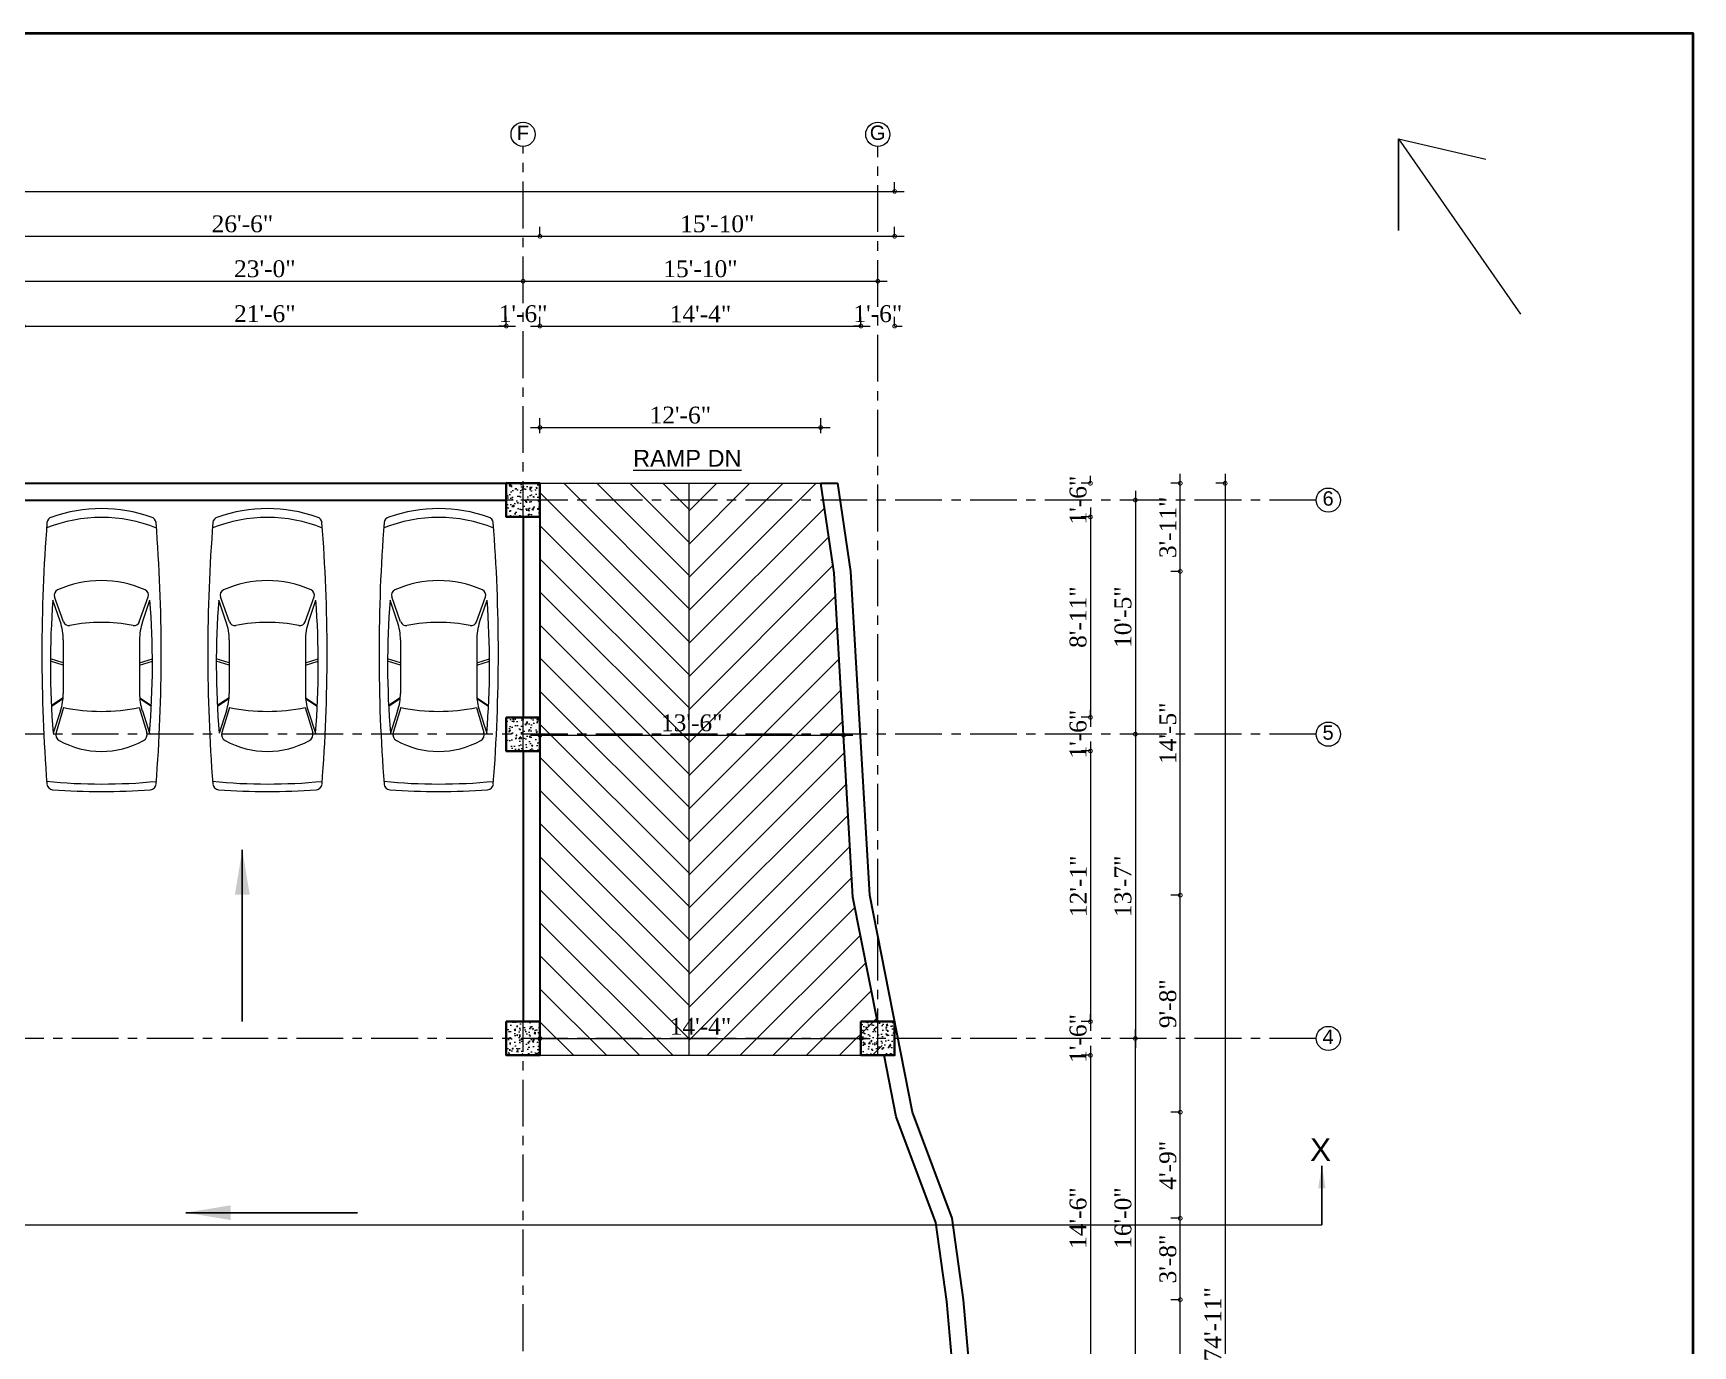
# Model space of a CAD drawing. Header units: inches. Extents: x 5223 to 201172, y -52570 to -12314.
# Drawn here: x 194687 to 195574, y -51853 to -51152 of the extents above; entities that cross this region are included whole.
import ezdxf

# ---------------------------------------------------------------- set-up
doc = ezdxf.new("R2010")
doc.units = ezdxf.units.IN
doc.header["$LTSCALE"] = 20
doc.header["$MEASUREMENT"] = 0
doc.header["$PDMODE"] = 98
doc.linetypes.add('CENTER', pattern=[2, 1.25, -0.25, 0.25, -0.25])
for name, color, linetype, lineweight in [('border', 242, 'Continuous', 40), ('CL', 252, 'CENTER', 5), ('column', 1, 'Continuous', 35), ('D-DIM', 5, 'Continuous', 13), ('Dim', 7, 'Continuous', 9), ('Dimention', 77, 'Continuous', 9), ('ELE 0.9', 252, 'Continuous', 9), ('FIXT', 34, 'Continuous', 5), ('ha', 253, 'Continuous', 5), ('hatch', 30, 'Continuous', 9), ('leader lines', 191, 'Continuous', 9), ('stairs', 6, 'Continuous', 9), ('T-TEXT', 7, 'Continuous', 13), ('text', 247, 'Continuous', 13), ('Wall', 7, 'Continuous', 30)]:
    doc.layers.add(name, color=color, linetype=linetype, lineweight=lineweight)
doc.styles.get("Standard").update_dxf_attribs({"font": 'ARIALN.TTF'})
doc.styles.add('Times', font='times.ttf')
doc.dimstyles.new('D100', dxfattribs={"dimtxt": 8, "dimasz": 9, "dimexe": 5, "dimexo": 5, "dimgap": 2, "dimtad": 1, "dimdec": 0, "dimzin": 3, "dimdsep": 46, "dimlunit": 4, "dimtxsty": 'Times', "dimblk": 'DOTSMALL', "dimcen": 0.09, "dimdle": 5, "dimaunit": 1, "dimadec": 3, "dimazin": 0, "dimtfac": 1, "dimtdec": 0, "dimtix": 1, "dimtofl": 0, "dimtmove": 1, "dimatfit": 0, "dimfxl": 1, "dimtolj": 1, "dimtzin": 0, "dimarcsym": 0})
doc.dimstyles.get("Standard").update_dxf_attribs({"dimtxt": 12, "dimasz": 9, "dimexe": 6, "dimexo": 12, "dimgap": 0.09, "dimtad": 0, "dimdec": 0, "dimzin": 0, "dimdsep": 46, "dimlunit": 4, "dimtxsty": 'Standard', "dimcen": 3, "dimadec": 0, "dimazin": 0, "dimtfac": 1, "dimtdec": 0, "dimtofl": 0, "dimtmove": 0, "dimatfit": 3, "dimfxl": 1, "dimtolj": 1, "dimtzin": 0, "dimarcsym": 0})

# ---------------------------------------------------------------- blocks, each defined once
blk = doc.blocks.new('COL')
at = {"layer": 'ELE 0.9'}
h = blk.add_hatch(dxfattribs=at)
h.set_pattern_fill('AR-CONC', color=256, style=0)
h.set_pattern_definition([(50, (0, 0), (7.17260183, -0.62752135), [0.75, -8.25]), (355, (0, 0), (-1.38751334, 7.52192134), [0.6, -6.6]), (100.4514, (0.598, -0.052), (5.78509382, 6.89439542), [0.6374019, -7.01142112]), (46.1842, (0, 2), (10.6724105, -1.65519014), [1.125, -12.375]), (96.6356, (0.889, 1.862), (9.34662706, 9.7411787), [0.9561029, -10.51713]), (351.1842, (0, 2), (9.34661945, 9.741186), [0.9, -9.9]), (21, (1, 1.5), (5.96907052, -4.0261889), [0.75, -8.25]), (326, (1, 1.5), (2.43315332, 7.25150045), [0.6, -6.6]), (71.4514, (1.4974, 1.1645), (8.4022263, 3.22530497), [0.6374019, -7.01142112]), (37.5, (0, 0), (0.121598553, 3.32893854), [0, -6.52, 0, -6.7, 0, -6.625]), (7.5, (0, 0), (2.630695374, 3.94411712), [0, -3.82, 0, -6.37, 0, -2.525]), (327.5, (-2.23, 0), (5.33822436, -0.225548717), [0, -2.5, 0, -7.8, 0, -10.35]), (317.5, (-3.23, 0), (5.8318617, 1.00104982), [0, -3.25, 0, -5.18, 0, -7.35])])
h.paths.add_polyline_path([(151149.68, -27522.26), (151149.68, -27540.26), (151167.68, -27540.26), (151167.68, -27522.26)])
at = {"layer": 'column'}
blk.add_lwpolyline([(151149.68, -27522.26), (151167.68, -27522.26), (151167.68, -27540.26)], dxfattribs=at)
blk.add_lwpolyline([(151149.68, -27522.26), (151167.68, -27522.26), (151167.68, -27540.26), (151149.68, -27540.26)], close=True, dxfattribs=at)
blk = doc.blocks.new('mb-xecon4')
for p, q in [((2455, 604), (2392, 809)), ((2488, 604), (2425, 809)), ((3010, 607), (3132, 793)), ((3023, 608), (3144, 793)), ((1802, 601), (1404, 743)), ((1804, 651), (1455, 770)), ((2089, 604), (2940, 604)), ((3166, 599), (3560, 720)), ((3218, 649), (3570, 765)), ((1802, -605), (1404, -747)), ((1804, -655), (1455, -774)), ((2089, -608), (2940, -608)), ((2455, -608), (2392, -813)), ((2488, -608), (2425, -813)), ((3010, -611), (3132, -797)), ((3026, -612), (3146, -796)), ((3166, -603), (3560, -724)), ((3218, -653), (3570, -769))]:
    blk.add_line(p, q)
for centre, radius, start, end in [((231, 770), 98.5, 94.7676, 167.5073), ((2500, -2), 2359, 158.1738, 201.7093), ((2308, -25730), 26679, 85.545, 94.4823), ((2482, -12703), 13512, 85.3789, 94.3571), ((-4522, 6), 8903, 354.3356, 5.5832), ((4373, 771), 98.5, 4.3031, 85.2614), ((2380, 0), 2380, 160.5862, 199.4138), ((2872, -2), 1726, 156.1789, 203.8211), ((1374, 659), 88.7, 70.353, 156.1789), ((1772, 518), 88.7, 349.1015, 70.353), ((2089, 1491), 887, 251.2286, 270), ((2940, 1491), 887, 270, 288.2564), ((147, -2), 3078, 348.7342, 11.2658), ((3593, 614), 111, 28.9569, 107.0145), ((2479, -2), 1383, 331.0431, 28.9569), ((-5871, 0), 10371, 355.6969, 4.3031), ((4469, -2), 2658, 169.1015, 190.8985), ((1772, -521), 88.7, 289.647, 10.8985), ((231, -770), 98.5, 192.4927, 265.2324), ((1374, -663), 88.7, 203.8211, 289.647), ((2482, 12699), 13512, 265.6429, 274.6211), ((2089, -1495), 887, 90, 108.7714), ((2940, -1495), 887, 71.7436, 90), ((3593, -618), 111, 252.9855, 331.0431), ((4373, -771), 98.5, 274.7386, 355.6969), ((2308, 25730), 26679, 265.5177, 274.455)]:
    blk.add_arc(centre, radius, start, end)
blk = doc.blocks.new('car')
at = {"layer": 'FIXT', "lineweight": 0, "xscale": 0.03360000000702712, "yscale": 0.03360000000702712, "zscale": 0.03360000000702712, "rotation": 270}
blk.add_blockref('mb-xecon4', (192901.68, -51417.7), dxfattribs=at)
blk = doc.blocks.new('_DotSmall')
at = {"layer": 'Dimention', "color": 0, "const_width": 0.5}
blk.add_lwpolyline([(-0.0625, 0, 1), (0.0625, 0, 1)], format="xyb", close=True, dxfattribs=at)
blk = doc.blocks.new('*D29')
at = {"layer": 'Defpoints', "color": 0, "transparency": 16777216}
for p in [(195107.62, -51362.46), (194957.58, -51392.26), (195107.62, -51392.26)]:
    blk.add_point(p, dxfattribs=at)
at = {"layer": 'Dim', "color": 0, "lineweight": 5, "transparency": 16777216}
for p, q in [((194957.58, -51365.46), (194957.58, -51357.46)), ((195107.62, -51365.46), (195107.62, -51357.46)), ((194952.58, -51362.46), (195112.62, -51362.46))]:
    blk.add_line(p, q, dxfattribs=at)
at = {"layer": 'Dim', "color": 0, "lineweight": 5, "transparency": 16777216, "xscale": 4, "yscale": 4, "zscale": 4, "rotation": 180}
blk.add_blockref('_DotSmall', (194957.58, -51362.46), dxfattribs=at)
at = {"layer": 'Dim', "color": 0, "lineweight": 5, "transparency": 16777216, "xscale": 4, "yscale": 4, "zscale": 4}
blk.add_blockref('_DotSmall', (195107.62, -51362.46), dxfattribs=at)
at = {"layer": 'Dim', "color": 0, "transparency": 16777216, "insert": (195032.6, -51355.88), "char_height": 9, "attachment_point": 5, "style": 'Times'}
blk.add_mtext('\\A1;12\'-6"', dxfattribs=at)
blk = doc.blocks.new('*D30')
at = {"layer": 'Defpoints', "color": 0, "transparency": 16777216}
for p in [(194957.58, -51526.34), (195119.83, -51526.91), (195119.83, -51526.91)]:
    blk.add_point(p, dxfattribs=at)
at = {"layer": 'Dim', "color": 0, "lineweight": 5, "transparency": 16777216}
for p, q in [((194952.58, -51526.91), (195124.83, -51526.91)), ((194957.58, -51526.91), (194957.58, -51531.91)), ((195119.83, -51526.91), (195119.83, -51521.91))]:
    blk.add_line(p, q, dxfattribs=at)
at = {"layer": 'Dim', "color": 0, "lineweight": 5, "transparency": 16777216, "xscale": 4, "yscale": 4, "zscale": 4, "rotation": 180}
blk.add_blockref('_DotSmall', (194957.58, -51526.91), dxfattribs=at)
at = {"layer": 'Dim', "color": 0, "lineweight": 5, "transparency": 16777216, "xscale": 4, "yscale": 4, "zscale": 4}
blk.add_blockref('_DotSmall', (195119.83, -51526.91), dxfattribs=at)
at = {"layer": 'Dim', "color": 0, "transparency": 16777216, "insert": (195038.7, -51520.33), "char_height": 9, "attachment_point": 5, "style": 'Times'}
blk.add_mtext('\\A1;13\'-6"', dxfattribs=at)
blk = doc.blocks.new('*D31')
at = {"layer": 'Defpoints', "color": 0, "transparency": 16777216}
for p in [(194957.58, -51688.96), (195129.14, -51688.96), (195129.14, -51688.96)]:
    blk.add_point(p, dxfattribs=at)
at = {"layer": 'Dim', "color": 0, "lineweight": 5, "transparency": 16777216}
for p, q in [((194957.58, -51688.96), (194957.58, -51683.96)), ((195129.14, -51688.96), (195129.14, -51683.96)), ((194952.58, -51688.96), (195134.14, -51688.96))]:
    blk.add_line(p, q, dxfattribs=at)
at = {"layer": 'Dim', "color": 0, "lineweight": 5, "transparency": 16777216, "xscale": 4, "yscale": 4, "zscale": 4, "rotation": 180}
blk.add_blockref('_DotSmall', (194957.58, -51688.96), dxfattribs=at)
at = {"layer": 'Dim', "color": 0, "lineweight": 5, "transparency": 16777216, "xscale": 4, "yscale": 4, "zscale": 4}
blk.add_blockref('_DotSmall', (195129.14, -51688.96), dxfattribs=at)
at = {"layer": 'Dim', "color": 0, "transparency": 16777216, "insert": (195043.36, -51682.46), "char_height": 9, "attachment_point": 5, "style": 'Times'}
blk.add_mtext('\\A1;14\'-4"', dxfattribs=at)
blk = doc.blocks.new('*D321')
at = {"layer": 'Defpoints', "color": 0, "transparency": 16777216}
for p in [(193891.33, -51236.26), (195147.14, -51236.26), (195147.14, -51236.26)]:
    blk.add_point(p, dxfattribs=at)
at = {"layer": 'Dim', "color": 0, "lineweight": 5, "transparency": 16777216}
for p, q in [((193891.33, -51236.26), (193891.33, -51231.26)), ((195147.14, -51236.26), (195147.14, -51231.26)), ((193886.33, -51236.26), (195152.14, -51236.26))]:
    blk.add_line(p, q, dxfattribs=at)
at = {"layer": 'Dim', "color": 0, "lineweight": 5, "transparency": 16777216, "xscale": 4, "yscale": 4, "zscale": 4, "rotation": 180}
blk.add_blockref('_DotSmall', (193891.33, -51236.26), dxfattribs=at)
at = {"layer": 'Dim', "color": 0, "lineweight": 5, "transparency": 16777216, "xscale": 4, "yscale": 4, "zscale": 4}
blk.add_blockref('_DotSmall', (195147.14, -51236.26), dxfattribs=at)
at = {"layer": 'Dim', "color": 0, "transparency": 16777216, "insert": (194519.24, -51229.68), "char_height": 9, "attachment_point": 5, "style": 'Times'}
blk.add_mtext('\\A1;104\'-8"', dxfattribs=at)
blk = doc.blocks.new('*D252')
at = {"layer": 'Defpoints', "color": 0, "transparency": 16777216}
for p in [(195251.77, -51392.26), (195251.77, -51410.26), (195251.77, -51410.26)]:
    blk.add_point(p, dxfattribs=at)
at = {"layer": 'Dim', "color": 0, "lineweight": 5, "transparency": 16777216}
for p, q in [((195251.77, -51392.26), (195246.77, -51392.26)), ((195251.77, -51392.26), (195251.77, -51388.26)), ((195251.77, -51410.26), (195246.77, -51410.26)), ((195251.77, -51410.26), (195251.77, -51414.26))]:
    blk.add_line(p, q, dxfattribs=at)
at = {"layer": 'Dim', "color": 0, "lineweight": 5, "transparency": 16777216, "xscale": 4, "yscale": 4, "zscale": 4}
for p, rotation in [((195251.77, -51392.26), 270), ((195251.77, -51410.26), 90)]:
    blk.add_blockref('_DotSmall', p, dxfattribs=dict(at, rotation=rotation))
at = {"layer": 'Dim', "color": 0, "transparency": 16777216, "insert": (195245.19, -51401.26), "char_height": 9, "attachment_point": 5, "rotation": 90, "style": 'Times'}
blk.add_mtext('\\A1;1\'-6"', dxfattribs=at)
blk = doc.blocks.new('*D253')
at = {"layer": 'Defpoints', "color": 0, "transparency": 16777216}
for p in [(195251.77, -51410.26), (195251.77, -51517.34), (195251.77, -51517.34)]:
    blk.add_point(p, dxfattribs=at)
at = {"layer": 'Dim', "color": 0, "lineweight": 5, "transparency": 16777216}
for p, q in [((195251.77, -51410.26), (195246.77, -51410.26)), ((195251.77, -51405.26), (195251.77, -51522.34)), ((195251.77, -51517.34), (195246.77, -51517.34))]:
    blk.add_line(p, q, dxfattribs=at)
at = {"layer": 'Dim', "color": 0, "lineweight": 5, "transparency": 16777216, "xscale": 4, "yscale": 4, "zscale": 4}
for p, rotation in [((195251.77, -51410.26), 90), ((195251.77, -51517.34), 270)]:
    blk.add_blockref('_DotSmall', p, dxfattribs=dict(at, rotation=rotation))
at = {"layer": 'Dim', "color": 0, "transparency": 16777216, "insert": (195245.19, -51463.8), "char_height": 9, "attachment_point": 5, "rotation": 90, "style": 'Times'}
blk.add_mtext('\\A1;8\'-11"', dxfattribs=at)
blk = doc.blocks.new('*D254')
at = {"layer": 'Defpoints', "color": 0, "transparency": 16777216}
for p in [(195251.77, -51517.34), (195251.77, -51535.34), (195251.77, -51535.34)]:
    blk.add_point(p, dxfattribs=at)
at = {"layer": 'Dim', "color": 0, "lineweight": 5, "transparency": 16777216}
for p, q in [((195251.77, -51517.34), (195246.77, -51517.34)), ((195251.77, -51517.34), (195251.77, -51513.34)), ((195251.77, -51535.34), (195246.77, -51535.34)), ((195251.77, -51535.34), (195251.77, -51539.34))]:
    blk.add_line(p, q, dxfattribs=at)
at = {"layer": 'Dim', "color": 0, "lineweight": 5, "transparency": 16777216, "xscale": 4, "yscale": 4, "zscale": 4}
for p, rotation in [((195251.77, -51517.34), 270), ((195251.77, -51535.34), 90)]:
    blk.add_blockref('_DotSmall', p, dxfattribs=dict(at, rotation=rotation))
at = {"layer": 'Dim', "color": 0, "transparency": 16777216, "insert": (195245.19, -51526.34), "char_height": 9, "attachment_point": 5, "rotation": 90, "style": 'Times'}
blk.add_mtext('\\A1;1\'-6"', dxfattribs=at)
blk = doc.blocks.new('*D255')
at = {"layer": 'Defpoints', "color": 0, "transparency": 16777216}
for p in [(195251.77, -51535.34), (195251.77, -51679.96), (195251.77, -51679.96)]:
    blk.add_point(p, dxfattribs=at)
at = {"layer": 'Dim', "color": 0, "lineweight": 5, "transparency": 16777216}
for p, q in [((195251.77, -51535.34), (195246.77, -51535.34)), ((195251.77, -51530.34), (195251.77, -51684.96)), ((195251.77, -51679.96), (195246.77, -51679.96))]:
    blk.add_line(p, q, dxfattribs=at)
at = {"layer": 'Dim', "color": 0, "lineweight": 5, "transparency": 16777216, "xscale": 4, "yscale": 4, "zscale": 4}
for p, rotation in [((195251.77, -51535.34), 90), ((195251.77, -51679.96), 270)]:
    blk.add_blockref('_DotSmall', p, dxfattribs=dict(at, rotation=rotation))
at = {"layer": 'Dim', "color": 0, "transparency": 16777216, "insert": (195245.27, -51607.65), "char_height": 9, "attachment_point": 5, "rotation": 90, "style": 'Times'}
blk.add_mtext('\\A1;12\'-1"', dxfattribs=at)
blk = doc.blocks.new('*D256')
at = {"layer": 'Defpoints', "color": 0, "transparency": 16777216}
for p in [(195251.77, -51679.96), (195251.77, -51697.96), (195251.77, -51697.96)]:
    blk.add_point(p, dxfattribs=at)
at = {"layer": 'Dim', "color": 0, "lineweight": 5, "transparency": 16777216}
for p, q in [((195251.77, -51679.96), (195251.77, -51675.96)), ((195251.77, -51679.96), (195246.77, -51679.96)), ((195251.77, -51697.96), (195246.77, -51697.96)), ((195251.77, -51697.96), (195251.77, -51701.96))]:
    blk.add_line(p, q, dxfattribs=at)
at = {"layer": 'Dim', "color": 0, "lineweight": 5, "transparency": 16777216, "xscale": 4, "yscale": 4, "zscale": 4}
for p, rotation in [((195251.77, -51679.96), 270), ((195251.77, -51697.96), 90)]:
    blk.add_blockref('_DotSmall', p, dxfattribs=dict(at, rotation=rotation))
at = {"layer": 'Dim', "color": 0, "transparency": 16777216, "insert": (195245.19, -51688.96), "char_height": 9, "attachment_point": 5, "rotation": 90, "style": 'Times'}
blk.add_mtext('\\A1;1\'-6"', dxfattribs=at)
blk = doc.blocks.new('*D257')
at = {"layer": 'Defpoints', "color": 0, "transparency": 16777216}
for p in [(195251.77, -51697.96), (195251.77, -51871.96), (195251.77, -51871.96)]:
    blk.add_point(p, dxfattribs=at)
at = {"layer": 'Dim', "color": 0, "lineweight": 5, "transparency": 16777216}
for p, q in [((195251.77, -51692.96), (195251.77, -51876.96)), ((195251.77, -51697.96), (195246.77, -51697.96)), ((195251.77, -51871.96), (195246.77, -51871.96))]:
    blk.add_line(p, q, dxfattribs=at)
at = {"layer": 'Dim', "color": 0, "lineweight": 5, "transparency": 16777216, "xscale": 4, "yscale": 4, "zscale": 4}
for p, rotation in [((195251.77, -51697.96), 90), ((195251.77, -51871.96), 270)]:
    blk.add_blockref('_DotSmall', p, dxfattribs=dict(at, rotation=rotation))
at = {"layer": 'Dim', "color": 0, "transparency": 16777216, "insert": (195245.19, -51784.96), "char_height": 9, "attachment_point": 5, "rotation": 90, "style": 'Times'}
blk.add_mtext('\\A1;14\'-6"', dxfattribs=at)
blk = doc.blocks.new('*D262')
at = {"layer": 'Defpoints', "color": 0, "transparency": 16777216}
for p in [(195275.77, -51688.96), (195275.77, -51688.96), (195275.77, -51880.96)]:
    blk.add_point(p, dxfattribs=at)
at = {"layer": 'Dim', "color": 0, "lineweight": 5, "transparency": 16777216}
for p, q in [((195275.77, -51885.96), (195275.77, -51683.96)), ((195275.77, -51688.96), (195270.77, -51688.96)), ((195275.77, -51880.96), (195270.77, -51880.96))]:
    blk.add_line(p, q, dxfattribs=at)
at = {"layer": 'Dim', "color": 0, "lineweight": 5, "transparency": 16777216, "xscale": 4, "yscale": 4, "zscale": 4}
for p, rotation in [((195275.77, -51688.96), 90), ((195275.77, -51880.96), 270)]:
    blk.add_blockref('_DotSmall', p, dxfattribs=dict(at, rotation=rotation))
at = {"layer": 'Dim', "color": 0, "transparency": 16777216, "insert": (195269.19, -51784.96), "char_height": 9, "attachment_point": 5, "rotation": 90, "style": 'Times'}
blk.add_mtext('\\A1;16\'-0"', dxfattribs=at)
blk = doc.blocks.new('*D263')
at = {"layer": 'Defpoints', "color": 0, "transparency": 16777216}
for p in [(195275.77, -51401.26), (195275.77, -51526.34), (195275.77, -51526.34)]:
    blk.add_point(p, dxfattribs=at)
at = {"layer": 'Dim', "color": 0, "lineweight": 5, "transparency": 16777216}
for p, q in [((195275.77, -51401.26), (195270.77, -51401.26)), ((195275.77, -51396.26), (195275.77, -51531.34)), ((195275.77, -51526.34), (195270.77, -51526.34))]:
    blk.add_line(p, q, dxfattribs=at)
at = {"layer": 'Dim', "color": 0, "lineweight": 5, "transparency": 16777216, "xscale": 4, "yscale": 4, "zscale": 4}
for p, rotation in [((195275.77, -51401.26), 90), ((195275.77, -51526.34), 270)]:
    blk.add_blockref('_DotSmall', p, dxfattribs=dict(at, rotation=rotation))
at = {"layer": 'Dim', "color": 0, "transparency": 16777216, "insert": (195269.19, -51463.8), "char_height": 9, "attachment_point": 5, "rotation": 90, "style": 'Times'}
blk.add_mtext('\\A1;10\'-5"', dxfattribs=at)
blk = doc.blocks.new('*D264')
at = {"layer": 'Defpoints', "color": 0, "transparency": 16777216}
for p in [(195275.77, -51526.34), (195275.77, -51688.96), (195275.77, -51688.96)]:
    blk.add_point(p, dxfattribs=at)
at = {"layer": 'Dim', "color": 0, "lineweight": 5, "transparency": 16777216}
for p, q in [((195275.77, -51526.34), (195270.77, -51526.34)), ((195275.77, -51521.34), (195275.77, -51693.96)), ((195275.77, -51688.96), (195270.77, -51688.96))]:
    blk.add_line(p, q, dxfattribs=at)
at = {"layer": 'Dim', "color": 0, "lineweight": 5, "transparency": 16777216, "xscale": 4, "yscale": 4, "zscale": 4}
for p, rotation in [((195275.77, -51526.34), 90), ((195275.77, -51688.96), 270)]:
    blk.add_blockref('_DotSmall', p, dxfattribs=dict(at, rotation=rotation))
at = {"layer": 'Dim', "color": 0, "transparency": 16777216, "insert": (195269.18, -51607.65), "char_height": 9, "attachment_point": 5, "rotation": 90, "style": 'Times'}
blk.add_mtext('\\A1;13\'-7"', dxfattribs=at)
blk = doc.blocks.new('*D266')
at = {"layer": 'Defpoints', "color": 0, "transparency": 16777216}
for p in [(195299.77, -51828.59), (195299.77, -51828.59), (195299.77, -52129.96)]:
    blk.add_point(p, dxfattribs=at)
at = {"layer": 'Dim', "color": 0, "lineweight": 5, "transparency": 16777216}
for p, q in [((195299.77, -51828.59), (195294.77, -51828.59)), ((195299.77, -52134.96), (195299.77, -51823.59)), ((195299.77, -52129.96), (195294.77, -52129.96))]:
    blk.add_line(p, q, dxfattribs=at)
at = {"layer": 'Dim', "color": 0, "lineweight": 5, "transparency": 16777216, "xscale": 4, "yscale": 4, "zscale": 4}
for p, rotation in [((195299.77, -51828.59), 90), ((195299.77, -52129.96), 270)]:
    blk.add_blockref('_DotSmall', p, dxfattribs=dict(at, rotation=rotation))
at = {"layer": 'Dim', "color": 0, "transparency": 16777216, "insert": (195293.19, -51979.28), "char_height": 9, "attachment_point": 5, "rotation": 90, "style": 'Times'}
blk.add_mtext('\\A1;25\'-1"', dxfattribs=at)
blk = doc.blocks.new('*D267')
at = {"layer": 'Defpoints', "color": 0, "transparency": 16777216}
for p in [(195299.77, -51785.09), (195299.77, -51785.09), (195299.77, -51828.59)]:
    blk.add_point(p, dxfattribs=at)
at = {"layer": 'Dim', "color": 0, "lineweight": 5, "transparency": 16777216}
for p, q in [((195299.77, -51785.09), (195294.77, -51785.09)), ((195299.77, -51833.59), (195299.77, -51780.09)), ((195299.77, -51828.59), (195294.77, -51828.59))]:
    blk.add_line(p, q, dxfattribs=at)
at = {"layer": 'Dim', "color": 0, "lineweight": 5, "transparency": 16777216, "xscale": 4, "yscale": 4, "zscale": 4}
for p, rotation in [((195299.77, -51785.09), 90), ((195299.77, -51828.59), 270)]:
    blk.add_blockref('_DotSmall', p, dxfattribs=dict(at, rotation=rotation))
at = {"layer": 'Dim', "color": 0, "transparency": 16777216, "insert": (195293.19, -51806.84), "char_height": 9, "attachment_point": 5, "rotation": 90, "style": 'Times'}
blk.add_mtext('\\A1;3\'-8"', dxfattribs=at)
blk = doc.blocks.new('*D268')
at = {"layer": 'Defpoints', "color": 0, "transparency": 16777216}
for p in [(195299.77, -51728.37), (195299.77, -51728.37), (195299.77, -51785.09)]:
    blk.add_point(p, dxfattribs=at)
at = {"layer": 'Dim', "color": 0, "lineweight": 5, "transparency": 16777216}
for p, q in [((195299.77, -51728.37), (195294.77, -51728.37)), ((195299.77, -51790.09), (195299.77, -51723.37)), ((195299.77, -51785.09), (195294.77, -51785.09))]:
    blk.add_line(p, q, dxfattribs=at)
at = {"layer": 'Dim', "color": 0, "lineweight": 5, "transparency": 16777216, "xscale": 4, "yscale": 4, "zscale": 4}
for p, rotation in [((195299.77, -51728.37), 90), ((195299.77, -51785.09), 270)]:
    blk.add_blockref('_DotSmall', p, dxfattribs=dict(at, rotation=rotation))
at = {"layer": 'Dim', "color": 0, "transparency": 16777216, "insert": (195293.18, -51756.73), "char_height": 9, "attachment_point": 5, "rotation": 90, "style": 'Times'}
blk.add_mtext('\\A1;4\'-9"', dxfattribs=at)
blk = doc.blocks.new('*D269')
at = {"layer": 'Defpoints', "color": 0, "transparency": 16777216}
for p in [(195299.77, -51612.4), (195299.77, -51612.4), (195299.77, -51728.37)]:
    blk.add_point(p, dxfattribs=at)
at = {"layer": 'Dim', "color": 0, "lineweight": 5, "transparency": 16777216}
for p, q in [((195299.77, -51733.37), (195299.77, -51607.4)), ((195299.77, -51612.4), (195294.77, -51612.4)), ((195299.77, -51728.37), (195294.77, -51728.37))]:
    blk.add_line(p, q, dxfattribs=at)
at = {"layer": 'Dim', "color": 0, "lineweight": 5, "transparency": 16777216, "xscale": 4, "yscale": 4, "zscale": 4}
for p, rotation in [((195299.77, -51612.4), 90), ((195299.77, -51728.37), 270)]:
    blk.add_blockref('_DotSmall', p, dxfattribs=dict(at, rotation=rotation))
at = {"layer": 'Dim', "color": 0, "transparency": 16777216, "insert": (195293.18, -51670.39), "char_height": 9, "attachment_point": 5, "rotation": 90, "style": 'Times'}
blk.add_mtext('\\A1;9\'-8"', dxfattribs=at)
blk = doc.blocks.new('*D270')
at = {"layer": 'Defpoints', "color": 0, "transparency": 16777216}
for p in [(195299.77, -51439.35), (195299.77, -51439.35), (195299.77, -51612.4)]:
    blk.add_point(p, dxfattribs=at)
at = {"layer": 'Dim', "color": 0, "lineweight": 5, "transparency": 16777216}
for p, q in [((195299.77, -51439.35), (195294.77, -51439.35)), ((195299.77, -51617.4), (195299.77, -51434.35)), ((195299.77, -51612.4), (195294.77, -51612.4))]:
    blk.add_line(p, q, dxfattribs=at)
at = {"layer": 'Dim', "color": 0, "lineweight": 5, "transparency": 16777216, "xscale": 4, "yscale": 4, "zscale": 4}
for p, rotation in [((195299.77, -51439.35), 90), ((195299.77, -51612.4), 270)]:
    blk.add_blockref('_DotSmall', p, dxfattribs=dict(at, rotation=rotation))
at = {"layer": 'Dim', "color": 0, "transparency": 16777216, "insert": (195293.19, -51525.88), "char_height": 9, "attachment_point": 5, "rotation": 90, "style": 'Times'}
blk.add_mtext('\\A1;14\'-5"', dxfattribs=at)
blk = doc.blocks.new('*D271')
at = {"layer": 'Defpoints', "color": 0, "transparency": 16777216}
for p in [(195299.77, -51392.26), (195299.77, -51392.26), (195299.77, -51439.35)]:
    blk.add_point(p, dxfattribs=at)
at = {"layer": 'Dim', "color": 0, "lineweight": 5, "transparency": 16777216}
for p, q in [((195299.77, -51392.26), (195294.77, -51392.26)), ((195299.77, -51444.35), (195299.77, -51387.26)), ((195299.77, -51439.35), (195294.77, -51439.35))]:
    blk.add_line(p, q, dxfattribs=at)
at = {"layer": 'Dim', "color": 0, "lineweight": 5, "transparency": 16777216, "xscale": 4, "yscale": 4, "zscale": 4}
for p, rotation in [((195299.77, -51392.26), 90), ((195299.77, -51439.35), 270)]:
    blk.add_blockref('_DotSmall', p, dxfattribs=dict(at, rotation=rotation))
at = {"layer": 'Dim', "color": 0, "transparency": 16777216, "insert": (195293.19, -51415.8), "char_height": 9, "attachment_point": 5, "rotation": 90, "style": 'Times'}
blk.add_mtext('\\A1;3\'-11"', dxfattribs=at)
blk = doc.blocks.new('*D272')
at = {"layer": 'Defpoints', "color": 0, "transparency": 16777216}
for p in [(195323.77, -51392.26), (195323.77, -52291.17), (195323.77, -52291.17)]:
    blk.add_point(p, dxfattribs=at)
at = {"layer": 'Dim', "color": 0, "lineweight": 5, "transparency": 16777216}
for p, q in [((195323.77, -51392.26), (195318.77, -51392.26)), ((195323.77, -51387.26), (195323.77, -52296.17)), ((195323.77, -52291.17), (195318.77, -52291.17))]:
    blk.add_line(p, q, dxfattribs=at)
at = {"layer": 'Dim', "color": 0, "lineweight": 5, "transparency": 16777216, "xscale": 4, "yscale": 4, "zscale": 4}
for p, rotation in [((195323.77, -51392.26), 90), ((195323.77, -52291.17), 270)]:
    blk.add_blockref('_DotSmall', p, dxfattribs=dict(at, rotation=rotation))
at = {"layer": 'Dim', "color": 0, "transparency": 16777216, "insert": (195317.18, -51841.71), "char_height": 9, "attachment_point": 5, "rotation": 90, "style": 'Times'}
blk.add_mtext('\\A1;74\'-11"', dxfattribs=at)
blk = doc.blocks.new('*D280')
at = {"layer": 'Defpoints', "color": 0, "transparency": 16777216}
for p in [(194681.58, -51308.26), (194939.58, -51308.26), (194939.58, -51308.26)]:
    blk.add_point(p, dxfattribs=at)
at = {"layer": 'Dim', "color": 0, "lineweight": 5, "transparency": 16777216}
for p, q in [((194681.58, -51308.26), (194681.58, -51303.26)), ((194939.58, -51308.26), (194939.58, -51303.26)), ((194676.58, -51308.26), (194944.58, -51308.26))]:
    blk.add_line(p, q, dxfattribs=at)
at = {"layer": 'Dim', "color": 0, "lineweight": 5, "transparency": 16777216, "xscale": 4, "yscale": 4, "zscale": 4, "rotation": 180}
blk.add_blockref('_DotSmall', (194681.58, -51308.26), dxfattribs=at)
at = {"layer": 'Dim', "color": 0, "lineweight": 5, "transparency": 16777216, "xscale": 4, "yscale": 4, "zscale": 4}
blk.add_blockref('_DotSmall', (194939.58, -51308.26), dxfattribs=at)
at = {"layer": 'Dim', "color": 0, "transparency": 16777216, "insert": (194810.58, -51301.68), "char_height": 9, "attachment_point": 5, "style": 'Times'}
blk.add_mtext('\\A1;21\'-6"', dxfattribs=at)
blk = doc.blocks.new('*D281')
at = {"layer": 'Defpoints', "color": 0, "transparency": 16777216}
for p in [(194939.58, -51308.26), (194957.58, -51308.26), (194957.58, -51308.26)]:
    blk.add_point(p, dxfattribs=at)
at = {"layer": 'Dim', "color": 0, "lineweight": 5, "transparency": 16777216}
for p, q in [((194939.58, -51308.26), (194939.58, -51303.26)), ((194957.58, -51308.26), (194957.58, -51303.26)), ((194939.58, -51308.26), (194935.58, -51308.26)), ((194957.58, -51308.26), (194961.58, -51308.26))]:
    blk.add_line(p, q, dxfattribs=at)
at = {"layer": 'Dim', "color": 0, "lineweight": 5, "transparency": 16777216, "xscale": 4, "yscale": 4, "zscale": 4}
blk.add_blockref('_DotSmall', (194939.58, -51308.26), dxfattribs=at)
at = {"layer": 'Dim', "color": 0, "lineweight": 5, "transparency": 16777216, "xscale": 4, "yscale": 4, "zscale": 4, "rotation": 180}
blk.add_blockref('_DotSmall', (194957.58, -51308.26), dxfattribs=at)
at = {"layer": 'Dim', "color": 0, "transparency": 16777216, "insert": (194948.58, -51301.68), "char_height": 9, "attachment_point": 5, "style": 'Times'}
blk.add_mtext('\\A1;1\'-6"', dxfattribs=at)
blk = doc.blocks.new('*D285')
at = {"layer": 'Defpoints', "color": 0, "transparency": 16777216}
for p in [(194672.56, -51284.26), (194948.58, -51284.26), (194948.58, -51284.26)]:
    blk.add_point(p, dxfattribs=at)
at = {"layer": 'Dim', "color": 0, "lineweight": 5, "transparency": 16777216}
for p, q in [((194672.56, -51284.26), (194672.56, -51279.26)), ((194948.58, -51284.26), (194948.58, -51279.26)), ((194667.56, -51284.26), (194953.58, -51284.26))]:
    blk.add_line(p, q, dxfattribs=at)
at = {"layer": 'Dim', "color": 0, "lineweight": 5, "transparency": 16777216, "xscale": 4, "yscale": 4, "zscale": 4, "rotation": 180}
blk.add_blockref('_DotSmall', (194672.56, -51284.26), dxfattribs=at)
at = {"layer": 'Dim', "color": 0, "lineweight": 5, "transparency": 16777216, "xscale": 4, "yscale": 4, "zscale": 4}
blk.add_blockref('_DotSmall', (194948.58, -51284.26), dxfattribs=at)
at = {"layer": 'Dim', "color": 0, "transparency": 16777216, "insert": (194810.57, -51277.68), "char_height": 9, "attachment_point": 5, "style": 'Times'}
blk.add_mtext('\\A1;23\'-0"', dxfattribs=at)
blk = doc.blocks.new('*D289')
at = {"layer": 'Defpoints', "color": 0, "transparency": 16777216}
for p in [(194639.58, -51260.26), (194957.58, -51260.26), (194957.58, -51260.26)]:
    blk.add_point(p, dxfattribs=at)
at = {"layer": 'Dim', "color": 0, "lineweight": 5, "transparency": 16777216}
for p, q in [((194634.58, -51260.26), (194962.58, -51260.26)), ((194639.58, -51260.26), (194639.58, -51255.26)), ((194957.58, -51260.26), (194957.58, -51255.26))]:
    blk.add_line(p, q, dxfattribs=at)
at = {"layer": 'Dim', "color": 0, "lineweight": 5, "transparency": 16777216, "xscale": 4, "yscale": 4, "zscale": 4, "rotation": 180}
blk.add_blockref('_DotSmall', (194639.58, -51260.26), dxfattribs=at)
at = {"layer": 'Dim', "color": 0, "lineweight": 5, "transparency": 16777216, "xscale": 4, "yscale": 4, "zscale": 4}
blk.add_blockref('_DotSmall', (194957.58, -51260.26), dxfattribs=at)
at = {"layer": 'Dim', "color": 0, "transparency": 16777216, "insert": (194798.58, -51253.68), "char_height": 9, "attachment_point": 5, "style": 'Times'}
blk.add_mtext('\\A1;26\'-6"', dxfattribs=at)
blk = doc.blocks.new('*D290')
at = {"layer": 'Defpoints', "color": 0, "transparency": 16777216}
for p in [(194957.58, -51260.26), (195147.14, -51260.26), (195147.14, -51260.26)]:
    blk.add_point(p, dxfattribs=at)
at = {"layer": 'Dim', "color": 0, "lineweight": 5, "transparency": 16777216}
for p, q in [((194952.58, -51260.26), (195152.14, -51260.26)), ((194957.58, -51260.26), (194957.58, -51255.26)), ((195147.14, -51260.26), (195147.14, -51255.26))]:
    blk.add_line(p, q, dxfattribs=at)
at = {"layer": 'Dim', "color": 0, "lineweight": 5, "transparency": 16777216, "xscale": 4, "yscale": 4, "zscale": 4, "rotation": 180}
blk.add_blockref('_DotSmall', (194957.58, -51260.26), dxfattribs=at)
at = {"layer": 'Dim', "color": 0, "lineweight": 5, "transparency": 16777216, "xscale": 4, "yscale": 4, "zscale": 4}
blk.add_blockref('_DotSmall', (195147.14, -51260.26), dxfattribs=at)
at = {"layer": 'Dim', "color": 0, "transparency": 16777216, "insert": (195052.36, -51253.68), "char_height": 9, "attachment_point": 5, "style": 'Times'}
blk.add_mtext('\\A1;15\'-10"', dxfattribs=at)
blk = doc.blocks.new('*D335')
at = {"layer": 'Defpoints', "color": 0, "transparency": 16777216}
for p in [(194957.58, -51308.26), (195129.14, -51308.26), (195129.14, -51308.26)]:
    blk.add_point(p, dxfattribs=at)
at = {"layer": 'Dim', "color": 0, "lineweight": 5, "transparency": 16777216}
for p, q in [((194957.58, -51308.26), (194957.58, -51303.26)), ((195129.14, -51308.26), (195129.14, -51303.26)), ((194952.58, -51308.26), (195134.14, -51308.26))]:
    blk.add_line(p, q, dxfattribs=at)
at = {"layer": 'Dim', "color": 0, "lineweight": 5, "transparency": 16777216, "xscale": 4, "yscale": 4, "zscale": 4, "rotation": 180}
blk.add_blockref('_DotSmall', (194957.58, -51308.26), dxfattribs=at)
at = {"layer": 'Dim', "color": 0, "lineweight": 5, "transparency": 16777216, "xscale": 4, "yscale": 4, "zscale": 4}
blk.add_blockref('_DotSmall', (195129.14, -51308.26), dxfattribs=at)
at = {"layer": 'Dim', "color": 0, "transparency": 16777216, "insert": (195043.36, -51301.76), "char_height": 9, "attachment_point": 5, "style": 'Times'}
blk.add_mtext('\\A1;14\'-4"', dxfattribs=at)
blk = doc.blocks.new('*D336')
at = {"layer": 'Defpoints', "color": 0, "transparency": 16777216}
for p in [(195129.14, -51308.26), (195147.14, -51308.26), (195147.14, -51308.26)]:
    blk.add_point(p, dxfattribs=at)
at = {"layer": 'Dim', "color": 0, "lineweight": 5, "transparency": 16777216}
for p, q in [((195129.14, -51308.26), (195129.14, -51303.26)), ((195147.14, -51308.26), (195147.14, -51303.26)), ((195129.14, -51308.26), (195125.14, -51308.26)), ((195147.14, -51308.26), (195151.14, -51308.26))]:
    blk.add_line(p, q, dxfattribs=at)
at = {"layer": 'Dim', "color": 0, "lineweight": 5, "transparency": 16777216, "xscale": 4, "yscale": 4, "zscale": 4}
blk.add_blockref('_DotSmall', (195129.14, -51308.26), dxfattribs=at)
at = {"layer": 'Dim', "color": 0, "lineweight": 5, "transparency": 16777216, "xscale": 4, "yscale": 4, "zscale": 4, "rotation": 180}
blk.add_blockref('_DotSmall', (195147.14, -51308.26), dxfattribs=at)
at = {"layer": 'Dim', "color": 0, "transparency": 16777216, "insert": (195138.14, -51301.68), "char_height": 9, "attachment_point": 5, "style": 'Times'}
blk.add_mtext('\\A1;1\'-6"', dxfattribs=at)
blk = doc.blocks.new('*D337')
at = {"layer": 'Defpoints', "color": 0, "transparency": 16777216}
for p in [(194948.58, -51284.26), (195138.14, -51284.26), (195138.14, -51284.26)]:
    blk.add_point(p, dxfattribs=at)
at = {"layer": 'Dim', "color": 0, "lineweight": 5, "transparency": 16777216}
for p, q in [((194948.58, -51284.26), (194948.58, -51279.26)), ((195138.14, -51284.26), (195138.14, -51279.26)), ((194943.58, -51284.26), (195143.14, -51284.26))]:
    blk.add_line(p, q, dxfattribs=at)
at = {"layer": 'Dim', "color": 0, "lineweight": 5, "transparency": 16777216, "xscale": 4, "yscale": 4, "zscale": 4, "rotation": 180}
blk.add_blockref('_DotSmall', (194948.58, -51284.26), dxfattribs=at)
at = {"layer": 'Dim', "color": 0, "lineweight": 5, "transparency": 16777216, "xscale": 4, "yscale": 4, "zscale": 4}
blk.add_blockref('_DotSmall', (195138.14, -51284.26), dxfattribs=at)
at = {"layer": 'Dim', "color": 0, "transparency": 16777216, "insert": (195043.36, -51277.68), "char_height": 9, "attachment_point": 5, "style": 'Times'}
blk.add_mtext('\\A1;15\'-10"', dxfattribs=at)

msp = doc.modelspace()

# ---------------------------------------------------------------- hatches: boundary and pattern name
at = {"layer": 'ha'}
h = msp.add_hatch(dxfattribs=at)
h.set_pattern_fill('ANSI31', color=256, scale=100, angle=90, style=0)
h.paths.add_polyline_path([(195037.15, -51392.26), (194957.58, -51392.26), (194957.58, -51410.26), (194957.58, -51513.96), (194957.58, -51513.96), (194957.58, -51531.96), (194957.58, -51679.96), (194957.58, -51697.96), (195037.15, -51697.96)])
h = msp.add_hatch(dxfattribs=at)
h.set_pattern_fill('ANSI31', color=256, scale=100, style=0)
h.paths.add_polyline_path([(195114.79, -51440.28), (195107.62, -51392.26), (195037.15, -51392.26), (195037.15, -51697.96), (195141.52, -51697.96), (195124.87, -51613.54)])

# ---------------------------------------------------------------- linework, layer by layer
at = {"layer": 'border'}
msp.add_lwpolyline([(193532.39, -51151.73), (195573.67, -51151.73), (195573.67, -52570.02), (193532.39, -52570.02)], close=True, dxfattribs=at)
at = {"layer": 'CL'}
for p, q in [((194948.58, -52456.05), (194948.58, -51212.26)), ((195138.14, -51697.96), (195138.14, -51212.26)), ((195372.43, -51401.26), (194663.58, -51401.26)), ((195372.43, -51526.34), (193732.85, -51526.34)), ((195372.43, -51688.96), (193732.85, -51688.96))]:
    msp.add_line(p, q, dxfattribs=at)
at = {"layer": 'D-DIM'}
msp.add_line((193725.69, -51788.61), (195375.45, -51788.61), dxfattribs=at)
for points in [[(195416.31, -51208.23), (195481.55, -51301.84)], [(195416.31, -51208.23), (195416.31, -51257.16)], [(195416.31, -51208.23), (195463.02, -51219.1)]]:
    msp.add_lwpolyline(points, dxfattribs=at)
at = {"layer": 'D-DIM', "color": 1}
for points in [[(195416.31, -51257.16), (195416.31, -51208.23), (195463.02, -51219.1)], [(195416.31, -51208.23), (195481.55, -51301.84)]]:
    msp.add_lwpolyline(points, dxfattribs=at)
at = {"layer": 'ha'}
for p, q in [((195037.15, -51392.26), (195037.15, -51697.96)), ((194957.58, -51697.96), (195129.14, -51697.96))]:
    msp.add_line(p, q, dxfattribs=at)
at = {"layer": 'leader lines'}
for centre in [(194948.58, -51205.79), (195138.14, -51205.79), (195378.89, -51401.26), (195378.89, -51526.34), (195378.89, -51688.96)]:
    msp.add_circle(centre, 6.46, dxfattribs=at)
at = {"layer": 'stairs'}
msp.add_line((194957.58, -51392.26), (195107.62, -51392.26), dxfattribs=at)
at = {"layer": 'Wall'}
msp.add_line((195107.62, -51392.26), (195116.72, -51392.26), dxfattribs=at)
for points in [[(193889.82, -51696.52), (193883.21, -51778.75), (193870.43, -52078.67), (193882.22, -52200.74), (193856.62, -52298.39), (194133.66, -52314.25), (194531.3, -52295.67), (194915.37, -52284.03), (195038.26, -52287.66), (195215.34, -52292.39), (195210.38, -52129.58), (195184, -51828.59), (195177.9, -51785.09), (195156.69, -51728.37), (195133.82, -51612.4), (195123.75, -51439.35), (195116.72, -51392.26)], [(194681.58, -51392.26), (194939.58, -51392.26)], [(195137.97, -51679.96), (195124.87, -51613.54), (195114.79, -51440.28), (195107.62, -51392.26)], [(194681.58, -51401.26), (194939.58, -51401.26)], [(194948.58, -51410.26), (194948.58, -51517.34)], [(194957.58, -51410.26), (194957.58, -51517.34)], [(194948.58, -51535.34), (194948.58, -51679.96)], [(194957.58, -51535.34), (194957.58, -51679.96)], [(195178.77, -51871.96), (195175.06, -51829.61), (195169.12, -51787.32), (195148.01, -51730.83), (195141.52, -51697.96)]]:
    msp.add_lwpolyline(points, dxfattribs=at)

# ---------------------------------------------------------------- block references
at = {"layer": 'D-DIM'}
for p in [(1821.62, 11.91), (1910.27, 11.91), (2001.8, 11.91)]:
    msp.add_blockref('car', p, dxfattribs=at)
at = {"layer": 'ELE 0.9', "rotation": 1.659189019570969e-07}
for p in [(43789.89, -23870), (43789.89, -23995.09), (43789.89, -24157.7), (43979.46, -24157.7)]:
    msp.add_blockref('COL', p, dxfattribs=at)

# ---------------------------------------------------------------- texts
at = {"layer": 'T-TEXT', "ltscale": 0.5, "insert": (195036.34, -51378.9), "char_height": 9, "attachment_point": 5, "rotation": 0}
msp.add_mtext('{\\fArial|b0|i0|c0|p34;\\L\\C7;RAMP DN }', dxfattribs=at)
at = {"layer": 'text', "attachment_point": 5, "rotation": 359.99999}
for s, insert, char_height in [('{\\fArial Baltic|b0|i0|c0|p34;F}', (194948.47, -51204.97), 7.68), ('{\\fArial Baltic|b0|i0|c0|p34;G}', (195138.03, -51204.97), 7.68), ('{\\fArial Baltic|b0|i0|c0|p34;6}', (195378.78, -51400.44), 7.68), ('{\\fArial Baltic|b0|i0|c0|p34;5}', (195378.78, -51525.52), 7.68), ('{\\fArial Baltic|b0|i0|c0|p34;4}', (195378.78, -51688.14), 7.68), ('{\\fArial Baltic|b0|i0|c0|p34;X}', (195374.75, -51748.41), 12)]:
    msp.add_mtext(s, dxfattribs=dict(at, insert=insert, char_height=char_height))

# ---------------------------------------------------------------- dimensions: what is measured, and where the dimension line sits
at = {"layer": 'Dim'}
for base, p1, p2, picture, middle in [((195147.14, -51236.26), (193891.33, -51236.26), (195147.14, -51236.26), '*D321', (194519.24, -51229.68)), ((194957.58, -51260.26), (194639.58, -51260.26), (194957.58, -51260.26), '*D289', (194798.58, -51253.68)), ((195147.14, -51260.26), (194957.58, -51260.26), (195147.14, -51260.26), '*D290', (195052.36, -51253.68)), ((194948.58, -51284.26), (194672.56, -51284.26), (194948.58, -51284.26), '*D285', (194810.57, -51277.68)), ((195138.14, -51284.26), (194948.58, -51284.26), (195138.14, -51284.26), '*D337', (195043.36, -51277.68)), ((194939.58, -51308.26), (194681.58, -51308.26), (194939.58, -51308.26), '*D280', (194810.58, -51301.68)), ((194957.58, -51308.26), (194939.58, -51308.26), (194957.58, -51308.26), '*D281', (194948.58, -51301.68)), ((195129.14, -51308.26), (194957.58, -51308.26), (195129.14, -51308.26), '*D335', (195043.36, -51301.76)), ((195147.14, -51308.26), (195129.14, -51308.26), (195147.14, -51308.26), '*D336', (195138.14, -51301.68)), ((195107.62, -51362.46), (194957.58, -51392.26), (195107.62, -51392.26), '*D29', (195032.6, -51355.88)), ((195119.83, -51526.91), (194957.58, -51526.34), (195119.83, -51526.91), '*D30', (195038.7, -51520.33)), ((195129.14, -51688.96), (194957.58, -51688.96), (195129.14, -51688.96), '*D31', (195043.36, -51682.46))]:
    dim = msp.add_linear_dim(base=base, p1=p1, p2=p2, dimstyle='D100', override={"dimtxt": 9, "dimasz": 4, "dimfxl": 3, "dimfxlon": 1, "dimlwd": 5, "dimlwe": 5}, dxfattribs=at)
    dim.commit()
    dim.dimension.update_dxf_attribs({"geometry": picture, "text_midpoint": middle})
for base, p1, p2, picture, middle in [((195251.77, -51410.26), (195251.77, -51392.26), (195251.77, -51410.26), '*D252', (195245.19, -51401.26)), ((195299.77, -51392.26), (195299.77, -51439.35), (195299.77, -51392.26), '*D271', (195293.19, -51415.8)), ((195323.77, -52291.17), (195323.77, -51392.26), (195323.77, -52291.17), '*D272', (195317.18, -51841.71)), ((195275.77, -51526.34), (195275.77, -51401.26), (195275.77, -51526.34), '*D263', (195269.19, -51463.8)), ((195251.77, -51517.34), (195251.77, -51410.26), (195251.77, -51517.34), '*D253', (195245.19, -51463.8)), ((195299.77, -51439.35), (195299.77, -51612.4), (195299.77, -51439.35), '*D270', (195293.19, -51525.88)), ((195251.77, -51535.34), (195251.77, -51517.34), (195251.77, -51535.34), '*D254', (195245.19, -51526.34)), ((195275.77, -51688.96), (195275.77, -51526.34), (195275.77, -51688.96), '*D264', (195269.18, -51607.65)), ((195251.77, -51679.96), (195251.77, -51535.34), (195251.77, -51679.96), '*D255', (195245.27, -51607.65)), ((195299.77, -51612.4), (195299.77, -51728.37), (195299.77, -51612.4), '*D269', (195293.18, -51670.39)), ((195251.77, -51697.96), (195251.77, -51679.96), (195251.77, -51697.96), '*D256', (195245.19, -51688.96)), ((195275.77, -51688.96), (195275.77, -51880.96), (195275.77, -51688.96), '*D262', (195269.19, -51784.96)), ((195251.77, -51871.96), (195251.77, -51697.96), (195251.77, -51871.96), '*D257', (195245.19, -51784.96)), ((195299.77, -51728.37), (195299.77, -51785.09), (195299.77, -51728.37), '*D268', (195293.18, -51756.73)), ((195299.768, -51785.0894), (195299.768, -51828.5911), (195299.768, -51785.0894), '*D267', (195293.1901, -51806.8402)), ((195299.77, -51828.59), (195299.77, -52129.96), (195299.77, -51828.59), '*D266', (195293.19, -51979.28))]:
    dim = msp.add_linear_dim(base=base, p1=p1, p2=p2, angle=90, dimstyle='D100', override={"dimtxt": 9, "dimasz": 4, "dimfxl": 3, "dimfxlon": 1, "dimlwd": 5, "dimlwe": 5}, dxfattribs=at)
    dim.commit()
    dim.dimension.update_dxf_attribs({"geometry": picture, "text_midpoint": middle})

# ---------------------------------------------------------------- leaders
at = {"layer": 'D-DIM'}
msp.add_leader([(195375.45, -51757.08), (195375.45, -51788.61)], dimstyle='Standard', override={"dimasz": 12, "dimgap": 0.09, "dimtad": 0, "dimfxl": 4, "dimfxlon": 1}, dxfattribs=at)
at = {"layer": 'hatch'}
for points in [[(194798.53, -51588.08), (194798.53, -51679.82)], [(194768.37, -51782.07), (194860.1, -51782.07)]]:
    msp.add_leader(points, dimstyle='Standard', override={"dimasz": 24, "dimgap": 0.09, "dimtad": 0, "dimfxl": 4, "dimfxlon": 1}, dxfattribs=at)

doc.saveas('drawing.dxf')
